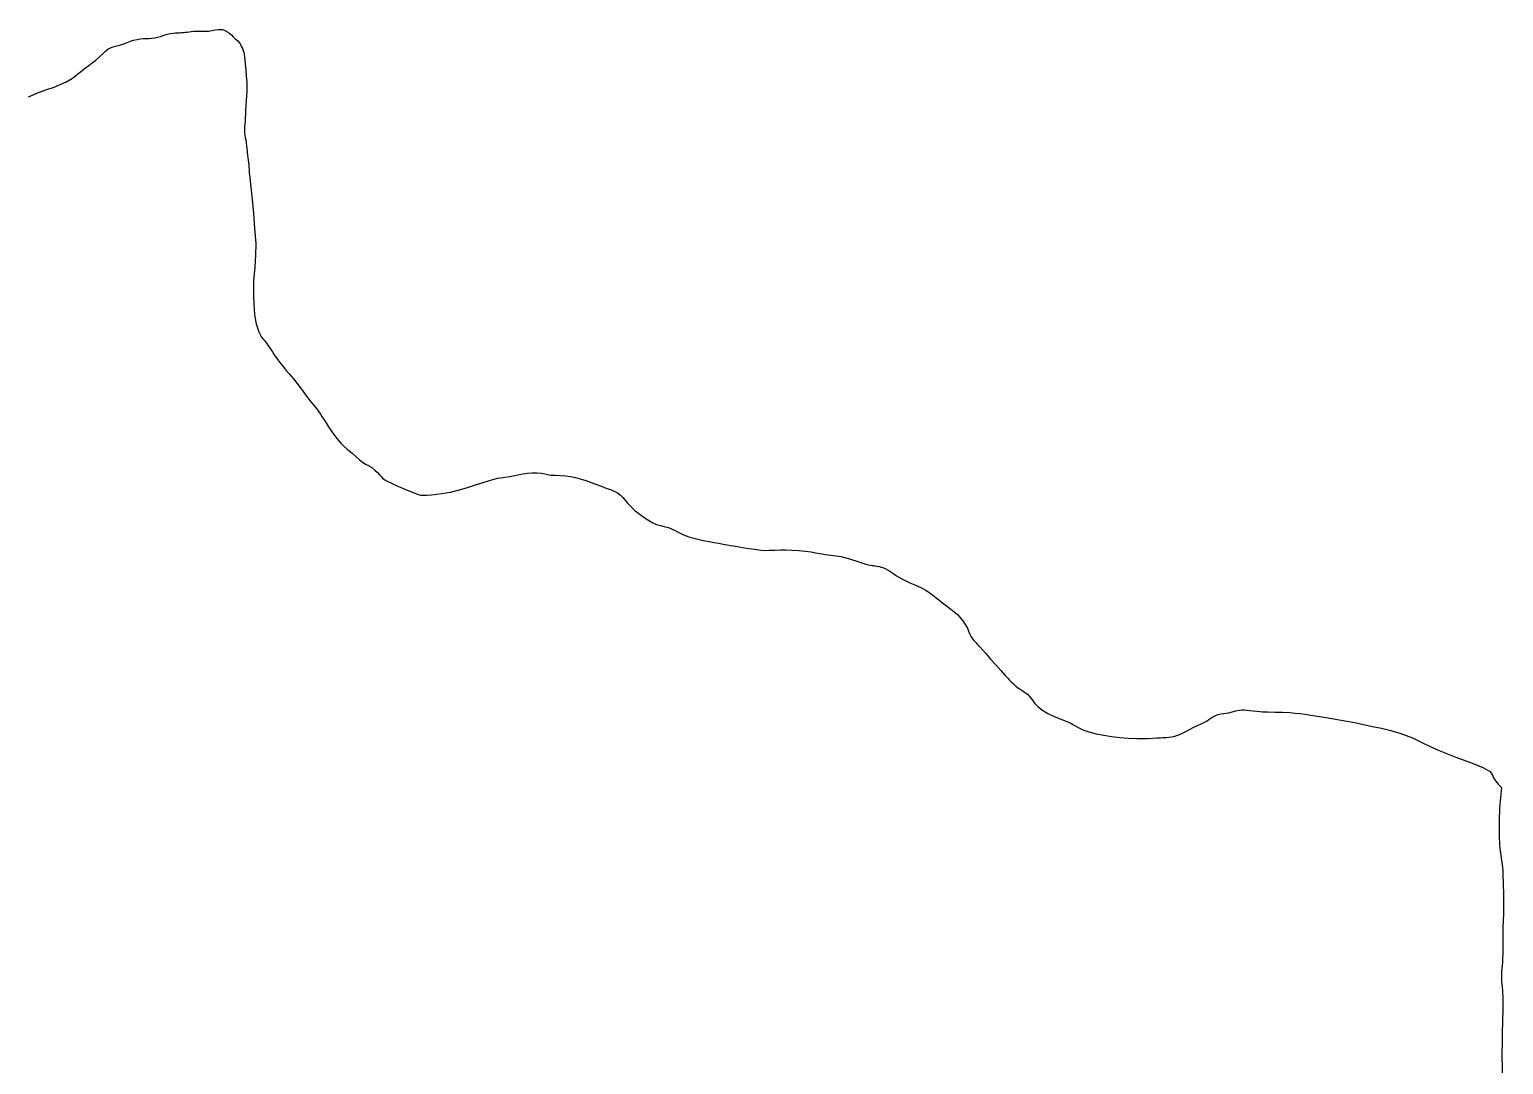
# Model space of a CAD drawing. Header units: inches. Extents: x 11258954 to 11313122, y 3645444 to 3695200.
# Drawn here: x 11281952 to 11283913, y 3693516 to 3694893 of the extents above; entities that cross this region are included whole.
import ezdxf

# ---------------------------------------------------------------- set-up
doc = ezdxf.new("R2010")
doc.units = ezdxf.units.IN
doc.header["$MEASUREMENT"] = 0
for name, color, linetype in [('CorporateLimit', 22, 'Continuous'), ('VotingPrecinct', 233, 'Continuous'), ('Ward', 133, 'Continuous')]:
    doc.layers.add(name, color=color, linetype=linetype)

msp = doc.modelspace()

# ---------------------------------------------------------------- linework, layer by layer
at = {"layer": 'CorporateLimit'}
msp.add_polyline3d([(11281950.7815, 3694803.25, 0), (11281963.9375, 3694808.9375, 0), (11281975.0625, 3694813.125, 0), (11281984.7815, 3694816.25, 0), (11281999.969, 3694822.625, 0), (11282000.3125, 3694822.75, 0), (11282005.0315, 3694825.4375, 0), (11282009.1565, 3694828.25, 0), (11282013.1875, 3694831.25, 0), (11282016.5625, 3694833.875, 0), (11282020.0315, 3694836.5625, 0), (11282023.5, 3694839.25, 0), (11282023.682, 3694839.391, 0), (11282026.8125, 3694841.8125, 0), (11282031.1565, 3694845.0625, 0), (11282035.4375, 3694848.375, 0), (11282040.1565, 3694852.125, 0), (11282045.8125, 3694857, 0), (11282049.9375, 3694860.8125, 0), (11282053.2815, 3694863.9375, 0), (11282056.469, 3694866.4375, 0), (11282060, 3694868.4375, 0), (11282063.25, 3694869.625, 0), (11282066.719, 3694870.5625, 0), (11282070.25, 3694871.375, 0), (11282073.625, 3694872.25, 0), (11282077.469, 3694873.5625, 0), (11282081.219, 3694875.125, 0), (11282085.344, 3694876.75, 0), (11282090.4065, 3694878.4375, 0), (11282095.2815, 3694879.625, 0), (11282099.4065, 3694880.3125, 0), (11282103.25, 3694880.625, 0), (11282107.219, 3694880.8125, 0), (11282111.0625, 3694881, 0), (11282115, 3694881.3125, 0), (11282118.8125, 3694881.75, 0), (11282122.4375, 3694882.4375, 0), (11282126.219, 3694883.5, 0), (11282129.969, 3694884.8125, 0), (11282134.125, 3694886.1875, 0), (11282139.219, 3694887.4375, 0), (11282143.0625, 3694888.0625, 0), (11282146.344, 3694888.3125, 0), (11282149.2815, 3694888.375, 0), (11282152.219, 3694888.4375, 0), (11282154.5, 3694888.625, 0), (11282156.875, 3694888.8125, 0), (11282159.2815, 3694889.125, 0), (11282161.625, 3694889.4375, 0), (11282164.344, 3694889.8125, 0), (11282167.0625, 3694890.125, 0), (11282170, 3694890.4375, 0), (11282173.4375, 3694890.625, 0), (11282178.5625, 3694890.6875, 0), (11282183, 3694890.5, 0), (11282187, 3694890.375, 0), (11282190.844, 3694890.625, 0), (11282194.719, 3694891.3125, 0), (11282198.875, 3694892.125, 0), (11282203.0625, 3694892.75, 0), (11282207.0315, 3694892.8125, 0), (11282208.625, 3694892.5625, 0), (11282210.25, 3694892.125, 0), (11282211.9375, 3694891.4375, 0), (11282213.844, 3694890.625, 0), (11282216.8125, 3694888.9375, 0), (11282219.1565, 3694887.0625, 0), (11282221.125, 3694885.0625, 0), (11282223.0315, 3694883.0625, 0), (11282224.969, 3694881.25, 0), (11282227.125, 3694879.4375, 0), (11282229.219, 3694877.5625, 0), (11282231.0625, 3694875.625, 0), (11282232.3125, 3694873.875, 0), (11282233.344, 3694871.9375, 0), (11282234.2815, 3694869.8125, 0), (11282235.25, 3694867.4375, 0), (11282237.094, 3694862, 0), (11282238.1565, 3694856.9375, 0), (11282238.719, 3694852.0625, 0), (11282239.0625, 3694847.25, 0), (11282239.6875, 3694839.25, 0), (11282240.4375, 3694830.875, 0), (11282241.0315, 3694822.5625, 0), (11282241.25, 3694814.8125, 0), (11282241.0625, 3694809.6875, 0), (11282240.719, 3694804.5625, 0), (11282240.25, 3694798.6875, 0), (11282239.844, 3694791.625, 0), (11282239.594, 3694785.25, 0), (11282239.4065, 3694780, 0), (11282239.1875, 3694775.375, 0), (11282238.844, 3694770.8125, 0), (11282238.469, 3694766.9375, 0), (11282238.125, 3694762.8125, 0), (11282237.9375, 3694758.6875, 0), (11282238.0625, 3694754.8125, 0), (11282238.469, 3694751.9375, 0), (11282239.0625, 3694749.0625, 0), (11282239.75, 3694745.8125, 0), (11282240.4375, 3694741.8125, 0), (11282240.969, 3694737.75, 0), (11282241.3125, 3694734.375, 0), (11282241.594, 3694731.4375, 0), (11282241.844, 3694728.625, 0), (11282242.1875, 3694725.5625, 0), (11282242.625, 3694722.25, 0), (11282243.0625, 3694718.875, 0), (11282243.4375, 3694715.625, 0), (11282243.719, 3694712.5625, 0), (11282243.9065, 3694709.5625, 0), (11282244.125, 3694706.25, 0), (11282244.4375, 3694702.1875, 0), (11282244.969, 3694696.375, 0), (11282245.469, 3694691.5, 0), (11282245.969, 3694687.1875, 0), (11282246.4375, 3694683.1875, 0), (11282248.219, 3694666.4375, 0), (11282249.875, 3694647.9375, 0), (11282251.5, 3694628.25, 0), (11282253.0625, 3694608, 0), (11282253.0315, 3694602.8125, 0), (11282252.9375, 3694597.4375, 0), (11282252.75, 3694591.8125, 0), (11282252.4375, 3694585.75, 0), (11282251.6875, 3694576.375, 0), (11282250.844, 3694567.25, 0), (11282250.125, 3694559.375, 0), (11282249.9375, 3694555.75, 0), (11282249.844, 3694553.5625, 0), (11282249.9065, 3694549.125, 0), (11282250.0625, 3694543.0625, 0), (11282250.25, 3694536.125, 0), (11282250.4375, 3694529.1875, 0), (11282250.7815, 3694519.375, 0), (11282251.625, 3694510.5625, 0), (11282253.5625, 3694501.375, 0), (11282257.25, 3694490.75, 0), (11282258.969, 3694486.9375, 0), (11282260.7815, 3694483.6875, 0), (11282262.5315, 3694481.125, 0), (11282264.0625, 3694479.375, 0), (11282266.4065, 3694476.6875, 0), (11282269.25, 3694472.75, 0), (11282272.3125, 3694468.25, 0), (11282275.25, 3694463.75, 0), (11282277.625, 3694460.1875, 0), (11282279.9065, 3694456.8125, 0), (11282282.3125, 3694453.4375, 0), (11282285.0625, 3694449.75, 0), (11282289.375, 3694444.25, 0), (11282293.6565, 3694439.125, 0), (11282297.469, 3694434.6875, 0), (11282300.469, 3694431.3125, 0), (11282303.1875, 3694428.0625, 0), (11282306.6565, 3694423.75, 0), (11282310.375, 3694418.875, 0), (11282313.875, 3694414.125, 0), (11282316.094, 3694411, 0), (11282318.1875, 3694408.0625, 0), (11282320.5, 3694404.9375, 0), (11282323.2815, 3694401.3125, 0), (11282326.5, 3694397.4375, 0), (11282329.5, 3694393.875, 0), (11282332.0625, 3694390.9375, 0), (11282333.875, 3694388.75, 0), (11282335.219, 3694386.875, 0), (11282337.0315, 3694384.25, 0), (11282339.0625, 3694381.1875, 0), (11282341.0625, 3694378.125, 0), (11282345.6565, 3694370.8125, 0), (11282349.625, 3694364.3125, 0), (11282354.2815, 3694357.4375, 0), (11282360.875, 3694348.75, 0), (11282366.0625, 3694342.625, 0), (11282370.719, 3694337.8125, 0), (11282374.719, 3694334.3125, 0), (11282377.875, 3694331.9375, 0), (11282381.3125, 3694329.1875, 0), (11282385.9375, 3694325.0625, 0), (11282391.094, 3694320.5, 0), (11282396.2815, 3694316.5, 0), (11282399.9375, 3694314.25, 0), (11282402.9375, 3694312.5625, 0), (11282403.5, 3694312.25, 0), (11282407.2815, 3694309.875, 0), (11282411.5, 3694306.6875, 0), (11282415, 3694303.375, 0), (11282417.844, 3694300.1875, 0), (11282420.1875, 3694297.5, 0), (11282422.094, 3694295.5, 0), (11282424.9065, 3694293.5625, 0), (11282428.875, 3694291.4375, 0), (11282433.4065, 3694289.1875, 0), (11282437.9065, 3694287.125, 0), (11282442.7815, 3694284.9375, 0), (11282447.344, 3694282.9375, 0), (11282452.1875, 3694280.875, 0), (11282457.9065, 3694278.5, 0), (11282463.1875, 3694276.375, 0), (11282468.0315, 3694274.625, 0), (11282472.2815, 3694273.5, 0), (11282475.6875, 3694273.125, 0), (11282480.594, 3694273.375, 0), (11282486.875, 3694273.875, 0), (11282493.8125, 3694274.5, 0), (11282500.719, 3694275.3125, 0), (11282512.1565, 3694277.25, 0), (11282522.469, 3694279.8125, 0), (11282533.4375, 3694283.125, 0), (11282546.719, 3694287.3125, 0), (11282555.6875, 3694290.1875, 0), (11282563.75, 3694292.8125, 0), (11282570.2815, 3694294.75, 0), (11282574.719, 3694295.6875, 0), (11282578.594, 3694296.1875, 0), (11282584.4065, 3694297.0625, 0), (11282591.125, 3694298.25, 0), (11282597.719, 3694299.5, 0), (11282603.4375, 3694300.75, 0), (11282608.719, 3694301.875, 0), (11282614.25, 3694302.6875, 0), (11282620.719, 3694303.125, 0), (11282626.9375, 3694303, 0), (11282632.625, 3694302.375, 0), (11282637.469, 3694301.5, 0), (11282641.125, 3694300.6875, 0), (11282645.5625, 3694300.0625, 0), (11282651.5315, 3694299.6875, 0), (11282658.2815, 3694299.375, 0), (11282664.9375, 3694298.9375, 0), (11282671.844, 3694298.0625, 0), (11282678.25, 3694296.75, 0), (11282684.719, 3694295, 0), (11282691.9375, 3694292.6875, 0), (11282699.344, 3694290.125, 0), (11282706.344, 3694287.5, 0), (11282712.3125, 3694285.125, 0), (11282716.75, 3694283.5, 0), (11282720.094, 3694282.375, 0), (11282724.6565, 3694280.8125, 0), (11282729.6875, 3694278.75, 0), (11282734.344, 3694276.3125, 0), (11282738.094, 3694273.4375, 0), (11282741.219, 3694270.1875, 0), (11282744.219, 3694266.625, 0), (11282747.5625, 3694262.6875, 0), (11282752.6565, 3694257.4375, 0), (11282757.875, 3694252.625, 0), (11282762.594, 3694248.75, 0), (11282766.1565, 3694246.3125, 0), (11282768.7815, 3694244.5625, 0), (11282772.375, 3694241.875, 0), (11282776.594, 3694238.9375, 0), (11282780.969, 3694236.3125, 0), (11282786.125, 3694234.1875, 0), (11282791.1565, 3694232.875, 0), (11282796.344, 3694231.75, 0), (11282801.969, 3694230.125, 0), (11282807.0625, 3694228.0625, 0), (11282811.844, 3694225.8125, 0), (11282815.969, 3694223.625, 0), (11282819.1875, 3694221.875, 0), (11282824, 3694219.8125, 0), (11282830.4065, 3694217.625, 0), (11282837.625, 3694215.625, 0), (11282844.7815, 3694213.875, 0), (11282850.7815, 3694212.5625, 0), (11282856.5315, 3694211.5, 0), (11282862.4375, 3694210.5, 0), (11282868.969, 3694209.3125, 0), (11282874.6565, 3694208.25, 0), (11282880.0625, 3694207.25, 0), (11282884.844, 3694206.375, 0), (11282888.594, 3694205.6875, 0), (11282896.094, 3694204.4375, 0), (11282905.625, 3694202.9375, 0), (11282916.5625, 3694201.25, 0), (11282928.1875, 3694199.5, 0), (11282935.969, 3694199.9375, 0), (11282943.594, 3694200.25, 0), (11282950.9065, 3694200.5, 0), (11282957.8125, 3694200.5, 0), (11282966.219, 3694200.25, 0), (11282975.469, 3694199.75, 0), (11282984.375, 3694199, 0), (11282991.8125, 3694197.875, 0), (11282997.344, 3694196.75, 0), (11283003.8125, 3694195.5, 0), (11283010.8125, 3694194.3125, 0), (11283017.8125, 3694193.3125, 0), (11283021.344, 3694192.875, 0), (11283024.75, 3694192.5, 0), (11283028.125, 3694192.0625, 0), (11283031.4065, 3694191.5, 0), (11283042.875, 3694188.5625, 0), (11283055.094, 3694184.6875, 0), (11283065.9065, 3694181.25, 0), (11283073.0315, 3694179.6875, 0), (11283074.469, 3694179.5625, 0), (11283076.6565, 3694179.375, 0), (11283077.1565, 3694179.3125, 0), (11283079.2815, 3694179, 0), (11283082.0315, 3694178.5, 0), (11283089.1565, 3694176.25, 0), (11283095.125, 3694173.1875, 0), (11283100.375, 3694169.6875, 0), (11283105.4375, 3694166.0625, 0), (11283113.25, 3694161.5, 0), (11283122.0315, 3694157.25, 0), (11283130.5, 3694153.5, 0), (11283137.4375, 3694150.5, 0), (11283144.125, 3694146.6875, 0), (11283151.8125, 3694141.375, 0), (11283160, 3694135.25, 0), (11283168.25, 3694128.875, 0), (11283177.6565, 3694121.625, 0), (11283186.1875, 3694114.375, 0), (11283193.5625, 3694106.125, 0), (11283199.469, 3694096.25, 0), (11283201.219, 3694092.3125, 0), (11283202.9375, 3694088.3125, 0), (11283204.625, 3694084.8125, 0), (11283206.25, 3694082.25, 0), (11283208.1875, 3694079.9375, 0), (11283210.75, 3694077.125, 0), (11283213.594, 3694074, 0), (11283216.469, 3694070.875, 0), (11283220.094, 3694066.875, 0), (11283223.4375, 3694063.125, 0), (11283226.8125, 3694059.375, 0), (11283230.469, 3694055.25, 0), (11283237.25, 3694047.6875, 0), (11283244.125, 3694040.0625, 0), (11283249.9375, 3694033.5625, 0), (11283253.6565, 3694029.4375, 0), (11283255.1875, 3694027.75, 0), (11283257.625, 3694025.125, 0), (11283260.6565, 3694022.125, 0), (11283263.875, 3694019.25, 0), (11283267.969, 3694016.25, 0), (11283271.875, 3694013.8125, 0), (11283275.625, 3694011.375, 0), (11283279.2815, 3694008.4375, 0), (11283282.0625, 3694005.4375, 0), (11283284.594, 3694002.25, 0), (11283286.8125, 3693999.1875, 0), (11283288.6875, 3693996.625, 0), (11283293.1875, 3693992, 0), (11283299.375, 3693987.3125, 0), (11283306.5, 3693982.9375, 0), (11283313.875, 3693979.25, 0), (11283319.469, 3693976.9375, 0), (11283324.9375, 3693974.875, 0), (11283330.4065, 3693972.75, 0), (11283336.094, 3693970.25, 0), (11283340.8125, 3693967.8125, 0), (11283345.375, 3693965.25, 0), (11283349.594, 3693962.9375, 0), (11283353.2815, 3693961.0625, 0), (11283361.1875, 3693958.25, 0), (11283370.7815, 3693955.875, 0), (11283381.1565, 3693953.875, 0), (11283391.2815, 3693952.25, 0), (11283402.469, 3693950.75, 0), (11283413.219, 3693949.8125, 0), (11283424.9065, 3693949.4375, 0), (11283438.9065, 3693949.625, 0), (11283445.5625, 3693949.9375, 0), (11283451.6875, 3693950.25, 0), (11283456.5315, 3693950.625, 0), (11283459.3125, 3693950.8125, 0), (11283460.969, 3693950.875, 0), (11283463.844, 3693951, 0), (11283467.344, 3693951.25, 0), (11283470.9065, 3693951.625, 0), (11283475.5625, 3693952.5625, 0), (11283479.5625, 3693953.875, 0), (11283483.094, 3693955.4375, 0), (11283483.375, 3693955.5625, 0), (11283487.5, 3693957.625, 0), (11283491.8125, 3693959.875, 0), (11283495.969, 3693962.0625, 0), (11283499.6565, 3693964, 0), (11283502.5315, 3693965.4375, 0), (11283505.6565, 3693966.875, 0), (11283509.719, 3693968.6875, 0), (11283514.125, 3693970.875, 0), (11283518.3125, 3693973.25, 0), (11283520.875, 3693974.9375, 0), (11283523.239, 3693976.6345, 0), (11283523.3125, 3693976.6875, 0), (11283525.844, 3693978.3125, 0), (11283528.719, 3693979.8125, 0), (11283532.719, 3693981.3125, 0), (11283536.75, 3693982.3125, 0), (11283540.469, 3693982.9375, 0), (11283543.5315, 3693983.25, 0), (11283547.2815, 3693983.9375, 0), (11283551.8125, 3693985.1875, 0), (11283556.719, 3693986.5, 0), (11283561.5315, 3693987.4375, 0), (11283564.6875, 3693987.625, 0), (11283567.75, 3693987.5, 0), (11283570.969, 3693987.1875, 0), (11283574.5315, 3693986.8125, 0), (11283579.625, 3693986.3125, 0), (11283584.4065, 3693985.875, 0), (11283588.6565, 3693985.5, 0), (11283592.125, 3693985.25, 0), (11283599.5625, 3693985, 0), (11283608.75, 3693984.8125, 0), (11283618.75, 3693984.5625, 0), (11283628.5315, 3693984.0625, 0), (11283635.4065, 3693983.4375, 0), (11283642, 3693982.6875, 0), (11283648.75, 3693981.75, 0), (11283656.1565, 3693980.625, 0), (11283676.875, 3693977.4375, 0), (11283696.6875, 3693974.0625, 0), (11283714.375, 3693970.8125, 0), (11283728.7815, 3693967.8125, 0), (11283738.3125, 3693965.75, 0), (11283750.094, 3693963.125, 0), (11283762.6565, 3693960.125, 0), (11283774.5625, 3693956.8125, 0), (11283791.594, 3693950.4375, 0), (11283806.7815, 3693943.125, 0), (11283825, 3693934.375, 0), (11283851.1875, 3693923.8125, 0), (11283869.969, 3693917, 0), (11283885.0315, 3693911.125, 0), (11283894.969, 3693905.5625, 0), (11283898.4065, 3693899.8125, 0), (11283899.3125, 3693897.0625, 0), (11283901.9065, 3693893.3125, 0), (11283905.5625, 3693888.9375, 0), (11283909.8125, 3693884.25, 0), (11283908.469, 3693871.25, 0), (11283907.3125, 3693857.0625, 0), (11283906.625, 3693840.5, 0), (11283906.594, 3693820.4375, 0), (11283907.2815, 3693807.4375, 0), (11283908.594, 3693797.0625, 0), (11283910.0625, 3693787.8125, 0), (11283911.219, 3693778.375, 0), (11283911.5315, 3693774.125, 0), (11283911.719, 3693769.75, 0), (11283911.875, 3693765.3125, 0), (11283911.902, 3693764.373, 0), (11283912, 3693761, 0), (11283912.219, 3693752.9375, 0), (11283912.4375, 3693745, 0), (11283912.5625, 3693736.4375, 0), (11283912.594, 3693726.5625, 0), (11283912.4065, 3693716, 0), (11283912.0625, 3693706.8125, 0), (11283911.75, 3693698.375, 0), (11283911.594, 3693689.75, 0), (11283911.6875, 3693681.1875, 0), (11283911.844, 3693672.375, 0), (11283911.8125, 3693663.625, 0), (11283911.4065, 3693655.375, 0), (11283911.0315, 3693651.6875, 0), (11283910.594, 3693647.9375, 0), (11283910.1565, 3693643.875, 0), (11283909.8125, 3693639.1875, 0), (11283909.719, 3693631.8125, 0), (11283910.0625, 3693625.375, 0), (11283910.6565, 3693619.375, 0), (11283911.219, 3693613.375, 0), (11283911.625, 3693604.3125, 0), (11283911.6565, 3693594.9375, 0), (11283911.469, 3693585.625, 0), (11283911.219, 3693576.9375, 0), (11283911.0315, 3693569.375, 0), (11283910.875, 3693561.75, 0), (11283910.75, 3693553, 0), (11283910.594, 3693541.9375, 0), (11283910.5, 3693533.75, 0), (11283910.5, 3693527.1875, 0), (11283910.5315, 3693521.625, 0), (11283910.594, 3693516.3125, 0), (11283910.9065, 3693490.3125, 0)], dxfattribs=at)
at = {"layer": 'VotingPrecinct'}
msp.add_polyline3d([(11281950.7815, 3694803.25, 0), (11281963.9375, 3694808.9375, 0), (11281975.0625, 3694813.125, 0), (11281984.7815, 3694816.25, 0), (11281999.969, 3694822.625, 0), (11282000.3125, 3694822.75, 0), (11282005.0315, 3694825.4375, 0), (11282009.1565, 3694828.25, 0), (11282013.1875, 3694831.25, 0), (11282016.5625, 3694833.875, 0), (11282020.0315, 3694836.5625, 0), (11282023.5, 3694839.25, 0), (11282023.682, 3694839.391, 0), (11282026.8125, 3694841.8125, 0), (11282031.1565, 3694845.0625, 0), (11282035.4375, 3694848.375, 0), (11282040.1565, 3694852.125, 0), (11282045.8125, 3694857, 0), (11282049.9375, 3694860.8125, 0), (11282053.2815, 3694863.9375, 0), (11282056.469, 3694866.4375, 0), (11282060, 3694868.4375, 0), (11282063.25, 3694869.625, 0), (11282066.719, 3694870.5625, 0), (11282070.25, 3694871.375, 0), (11282073.625, 3694872.25, 0), (11282077.469, 3694873.5625, 0), (11282081.219, 3694875.125, 0), (11282085.344, 3694876.75, 0), (11282090.4065, 3694878.4375, 0), (11282095.2815, 3694879.625, 0), (11282099.4065, 3694880.3125, 0), (11282103.25, 3694880.625, 0), (11282107.219, 3694880.8125, 0), (11282111.0625, 3694881, 0), (11282115, 3694881.3125, 0), (11282118.8125, 3694881.75, 0), (11282122.4375, 3694882.4375, 0), (11282126.219, 3694883.5, 0), (11282129.969, 3694884.8125, 0), (11282134.125, 3694886.1875, 0), (11282139.219, 3694887.4375, 0), (11282143.0625, 3694888.0625, 0), (11282146.344, 3694888.3125, 0), (11282149.2815, 3694888.375, 0), (11282152.219, 3694888.4375, 0), (11282154.5, 3694888.625, 0), (11282156.875, 3694888.8125, 0), (11282159.2815, 3694889.125, 0), (11282161.625, 3694889.4375, 0), (11282164.344, 3694889.8125, 0), (11282167.0625, 3694890.125, 0), (11282170, 3694890.4375, 0), (11282173.4375, 3694890.625, 0), (11282178.5625, 3694890.6875, 0), (11282183, 3694890.5, 0), (11282187, 3694890.375, 0), (11282190.844, 3694890.625, 0), (11282194.719, 3694891.3125, 0), (11282198.875, 3694892.125, 0), (11282203.0625, 3694892.75, 0), (11282207.0315, 3694892.8125, 0), (11282208.625, 3694892.5625, 0), (11282210.25, 3694892.125, 0), (11282211.9375, 3694891.4375, 0), (11282213.844, 3694890.625, 0), (11282216.8125, 3694888.9375, 0), (11282219.1565, 3694887.0625, 0), (11282221.125, 3694885.0625, 0), (11282223.0315, 3694883.0625, 0), (11282224.969, 3694881.25, 0), (11282227.125, 3694879.4375, 0), (11282229.219, 3694877.5625, 0), (11282231.0625, 3694875.625, 0), (11282232.3125, 3694873.875, 0), (11282233.344, 3694871.9375, 0), (11282234.2815, 3694869.8125, 0), (11282235.25, 3694867.4375, 0), (11282237.094, 3694862, 0), (11282238.1565, 3694856.9375, 0), (11282238.719, 3694852.0625, 0), (11282239.0625, 3694847.25, 0), (11282239.6875, 3694839.25, 0), (11282240.4375, 3694830.875, 0), (11282241.0315, 3694822.5625, 0), (11282241.25, 3694814.8125, 0), (11282241.0625, 3694809.6875, 0), (11282240.719, 3694804.5625, 0), (11282240.25, 3694798.6875, 0), (11282239.844, 3694791.625, 0), (11282239.594, 3694785.25, 0), (11282239.4065, 3694780, 0), (11282239.1875, 3694775.375, 0), (11282238.844, 3694770.8125, 0), (11282238.469, 3694766.9375, 0), (11282238.125, 3694762.8125, 0), (11282237.9375, 3694758.6875, 0), (11282238.0625, 3694754.8125, 0), (11282238.469, 3694751.9375, 0), (11282239.0625, 3694749.0625, 0), (11282239.75, 3694745.8125, 0), (11282240.4375, 3694741.8125, 0), (11282240.969, 3694737.75, 0), (11282241.3125, 3694734.375, 0), (11282241.594, 3694731.4375, 0), (11282241.844, 3694728.625, 0), (11282242.1875, 3694725.5625, 0), (11282242.625, 3694722.25, 0), (11282243.0625, 3694718.875, 0), (11282243.4375, 3694715.625, 0), (11282243.719, 3694712.5625, 0), (11282243.9065, 3694709.5625, 0), (11282244.125, 3694706.25, 0), (11282244.4375, 3694702.1875, 0), (11282244.969, 3694696.375, 0), (11282245.469, 3694691.5, 0), (11282245.969, 3694687.1875, 0), (11282246.4375, 3694683.1875, 0), (11282248.219, 3694666.4375, 0), (11282249.875, 3694647.9375, 0), (11282251.5, 3694628.25, 0), (11282253.0625, 3694608, 0), (11282253.0315, 3694602.8125, 0), (11282252.9375, 3694597.4375, 0), (11282252.75, 3694591.8125, 0), (11282252.4375, 3694585.75, 0), (11282251.6875, 3694576.375, 0), (11282250.844, 3694567.25, 0), (11282250.125, 3694559.375, 0), (11282249.9375, 3694555.75, 0), (11282249.844, 3694553.5625, 0), (11282249.9065, 3694549.125, 0), (11282250.0625, 3694543.0625, 0), (11282250.25, 3694536.125, 0), (11282250.4375, 3694529.1875, 0), (11282250.7815, 3694519.375, 0), (11282251.625, 3694510.5625, 0), (11282253.5625, 3694501.375, 0), (11282257.25, 3694490.75, 0), (11282258.969, 3694486.9375, 0), (11282260.7815, 3694483.6875, 0), (11282262.5315, 3694481.125, 0), (11282264.0625, 3694479.375, 0), (11282266.4065, 3694476.6875, 0), (11282269.25, 3694472.75, 0), (11282272.3125, 3694468.25, 0), (11282275.25, 3694463.75, 0), (11282277.625, 3694460.1875, 0), (11282279.9065, 3694456.8125, 0), (11282282.3125, 3694453.4375, 0), (11282285.0625, 3694449.75, 0), (11282289.375, 3694444.25, 0), (11282293.6565, 3694439.125, 0), (11282297.469, 3694434.6875, 0), (11282300.469, 3694431.3125, 0), (11282303.1875, 3694428.0625, 0), (11282306.6565, 3694423.75, 0), (11282310.375, 3694418.875, 0), (11282313.875, 3694414.125, 0), (11282316.094, 3694411, 0), (11282318.1875, 3694408.0625, 0), (11282320.5, 3694404.9375, 0), (11282323.2815, 3694401.3125, 0), (11282326.5, 3694397.4375, 0), (11282329.5, 3694393.875, 0), (11282332.0625, 3694390.9375, 0), (11282333.875, 3694388.75, 0), (11282335.219, 3694386.875, 0), (11282337.0315, 3694384.25, 0), (11282339.0625, 3694381.1875, 0), (11282341.0625, 3694378.125, 0), (11282345.6565, 3694370.8125, 0), (11282349.625, 3694364.3125, 0), (11282354.2815, 3694357.4375, 0), (11282360.875, 3694348.75, 0), (11282366.0625, 3694342.625, 0), (11282370.719, 3694337.8125, 0), (11282374.719, 3694334.3125, 0), (11282377.875, 3694331.9375, 0), (11282381.3125, 3694329.1875, 0), (11282385.9375, 3694325.0625, 0), (11282391.094, 3694320.5, 0), (11282396.2815, 3694316.5, 0), (11282399.9375, 3694314.25, 0), (11282402.9375, 3694312.5625, 0), (11282403.5, 3694312.25, 0), (11282407.2815, 3694309.875, 0), (11282411.5, 3694306.6875, 0), (11282415, 3694303.375, 0), (11282417.844, 3694300.1875, 0), (11282420.1875, 3694297.5, 0), (11282422.094, 3694295.5, 0), (11282424.9065, 3694293.5625, 0), (11282428.875, 3694291.4375, 0), (11282433.4065, 3694289.1875, 0), (11282437.9065, 3694287.125, 0), (11282442.7815, 3694284.9375, 0), (11282447.344, 3694282.9375, 0), (11282452.1875, 3694280.875, 0), (11282457.9065, 3694278.5, 0), (11282463.1875, 3694276.375, 0), (11282468.0315, 3694274.625, 0), (11282472.2815, 3694273.5, 0), (11282475.6875, 3694273.125, 0), (11282480.594, 3694273.375, 0), (11282486.875, 3694273.875, 0), (11282493.8125, 3694274.5, 0), (11282500.719, 3694275.3125, 0), (11282512.1565, 3694277.25, 0), (11282522.469, 3694279.8125, 0), (11282533.4375, 3694283.125, 0), (11282546.719, 3694287.3125, 0), (11282555.6875, 3694290.1875, 0), (11282563.75, 3694292.8125, 0), (11282570.2815, 3694294.75, 0), (11282574.719, 3694295.6875, 0), (11282578.594, 3694296.1875, 0), (11282584.4065, 3694297.0625, 0), (11282591.125, 3694298.25, 0), (11282597.719, 3694299.5, 0), (11282603.4375, 3694300.75, 0), (11282608.719, 3694301.875, 0), (11282614.25, 3694302.6875, 0), (11282620.719, 3694303.125, 0), (11282626.9375, 3694303, 0), (11282632.625, 3694302.375, 0), (11282637.469, 3694301.5, 0), (11282641.125, 3694300.6875, 0), (11282645.5625, 3694300.0625, 0), (11282651.5315, 3694299.6875, 0), (11282658.2815, 3694299.375, 0), (11282664.9375, 3694298.9375, 0), (11282671.844, 3694298.0625, 0), (11282678.25, 3694296.75, 0), (11282684.719, 3694295, 0), (11282691.9375, 3694292.6875, 0), (11282699.344, 3694290.125, 0), (11282706.344, 3694287.5, 0), (11282712.3125, 3694285.125, 0), (11282716.75, 3694283.5, 0), (11282720.094, 3694282.375, 0), (11282724.6565, 3694280.8125, 0), (11282729.6875, 3694278.75, 0), (11282734.344, 3694276.3125, 0), (11282738.094, 3694273.4375, 0), (11282741.219, 3694270.1875, 0), (11282744.219, 3694266.625, 0), (11282747.5625, 3694262.6875, 0), (11282752.6565, 3694257.4375, 0), (11282757.875, 3694252.625, 0), (11282762.594, 3694248.75, 0), (11282766.1565, 3694246.3125, 0), (11282768.7815, 3694244.5625, 0), (11282772.375, 3694241.875, 0), (11282776.594, 3694238.9375, 0), (11282780.969, 3694236.3125, 0), (11282786.125, 3694234.1875, 0), (11282791.1565, 3694232.875, 0), (11282796.344, 3694231.75, 0), (11282801.969, 3694230.125, 0), (11282807.0625, 3694228.0625, 0), (11282811.844, 3694225.8125, 0), (11282815.969, 3694223.625, 0), (11282819.1875, 3694221.875, 0), (11282824, 3694219.8125, 0), (11282830.4065, 3694217.625, 0), (11282837.625, 3694215.625, 0), (11282844.7815, 3694213.875, 0), (11282850.7815, 3694212.5625, 0), (11282856.5315, 3694211.5, 0), (11282862.4375, 3694210.5, 0), (11282868.969, 3694209.3125, 0), (11282874.6565, 3694208.25, 0), (11282880.0625, 3694207.25, 0), (11282884.844, 3694206.375, 0), (11282888.594, 3694205.6875, 0), (11282896.094, 3694204.4375, 0), (11282905.625, 3694202.9375, 0), (11282916.5625, 3694201.25, 0), (11282928.1875, 3694199.5, 0), (11282935.969, 3694199.9375, 0), (11282943.594, 3694200.25, 0), (11282950.9065, 3694200.5, 0), (11282957.8125, 3694200.5, 0), (11282966.219, 3694200.25, 0), (11282975.469, 3694199.75, 0), (11282984.375, 3694199, 0), (11282991.8125, 3694197.875, 0), (11282997.344, 3694196.75, 0), (11283003.8125, 3694195.5, 0), (11283010.8125, 3694194.3125, 0), (11283017.8125, 3694193.3125, 0), (11283021.344, 3694192.875, 0), (11283024.75, 3694192.5, 0), (11283028.125, 3694192.0625, 0), (11283031.4065, 3694191.5, 0), (11283042.875, 3694188.5625, 0), (11283055.094, 3694184.6875, 0), (11283065.9065, 3694181.25, 0), (11283073.0315, 3694179.6875, 0), (11283074.469, 3694179.5625, 0), (11283076.6565, 3694179.375, 0), (11283077.1565, 3694179.3125, 0), (11283079.2815, 3694179, 0), (11283082.0315, 3694178.5, 0), (11283089.1565, 3694176.25, 0), (11283095.125, 3694173.1875, 0), (11283100.375, 3694169.6875, 0), (11283105.4375, 3694166.0625, 0), (11283113.25, 3694161.5, 0), (11283122.0315, 3694157.25, 0), (11283130.5, 3694153.5, 0), (11283137.4375, 3694150.5, 0), (11283144.125, 3694146.6875, 0), (11283151.8125, 3694141.375, 0), (11283160, 3694135.25, 0), (11283168.25, 3694128.875, 0), (11283177.6565, 3694121.625, 0), (11283186.1875, 3694114.375, 0), (11283193.5625, 3694106.125, 0), (11283199.469, 3694096.25, 0), (11283201.219, 3694092.3125, 0), (11283202.9375, 3694088.3125, 0), (11283204.625, 3694084.8125, 0), (11283206.25, 3694082.25, 0), (11283208.1875, 3694079.9375, 0), (11283210.75, 3694077.125, 0), (11283213.594, 3694074, 0), (11283216.469, 3694070.875, 0), (11283220.094, 3694066.875, 0), (11283223.4375, 3694063.125, 0), (11283226.8125, 3694059.375, 0), (11283230.469, 3694055.25, 0), (11283237.25, 3694047.6875, 0), (11283244.125, 3694040.0625, 0), (11283249.9375, 3694033.5625, 0), (11283253.6565, 3694029.4375, 0), (11283255.1875, 3694027.75, 0), (11283257.625, 3694025.125, 0), (11283260.6565, 3694022.125, 0), (11283263.875, 3694019.25, 0), (11283267.969, 3694016.25, 0), (11283271.875, 3694013.8125, 0), (11283275.625, 3694011.375, 0), (11283279.2815, 3694008.4375, 0), (11283282.0625, 3694005.4375, 0), (11283284.594, 3694002.25, 0), (11283286.8125, 3693999.1875, 0), (11283288.6875, 3693996.625, 0), (11283293.1875, 3693992, 0), (11283299.375, 3693987.3125, 0), (11283306.5, 3693982.9375, 0), (11283313.875, 3693979.25, 0), (11283319.469, 3693976.9375, 0), (11283324.9375, 3693974.875, 0), (11283330.4065, 3693972.75, 0), (11283336.094, 3693970.25, 0), (11283340.8125, 3693967.8125, 0), (11283345.375, 3693965.25, 0), (11283349.594, 3693962.9375, 0), (11283353.2815, 3693961.0625, 0), (11283361.1875, 3693958.25, 0), (11283370.7815, 3693955.875, 0), (11283381.1565, 3693953.875, 0), (11283391.2815, 3693952.25, 0), (11283402.469, 3693950.75, 0), (11283413.219, 3693949.8125, 0), (11283424.9065, 3693949.4375, 0), (11283438.9065, 3693949.625, 0), (11283445.5625, 3693949.9375, 0), (11283451.6875, 3693950.25, 0), (11283456.5315, 3693950.625, 0), (11283459.3125, 3693950.8125, 0), (11283460.969, 3693950.875, 0), (11283463.844, 3693951, 0), (11283467.344, 3693951.25, 0), (11283470.9065, 3693951.625, 0), (11283475.5625, 3693952.5625, 0), (11283479.5625, 3693953.875, 0), (11283483.094, 3693955.4375, 0), (11283483.375, 3693955.5625, 0), (11283487.5, 3693957.625, 0), (11283491.8125, 3693959.875, 0), (11283495.969, 3693962.0625, 0), (11283499.6565, 3693964, 0), (11283502.5315, 3693965.4375, 0), (11283505.6565, 3693966.875, 0), (11283509.719, 3693968.6875, 0), (11283514.125, 3693970.875, 0), (11283518.3125, 3693973.25, 0), (11283520.875, 3693974.9375, 0), (11283523.239, 3693976.6345, 0), (11283523.3125, 3693976.6875, 0), (11283525.844, 3693978.3125, 0), (11283528.719, 3693979.8125, 0), (11283532.719, 3693981.3125, 0), (11283536.75, 3693982.3125, 0), (11283540.469, 3693982.9375, 0), (11283543.5315, 3693983.25, 0), (11283547.2815, 3693983.9375, 0), (11283551.8125, 3693985.1875, 0), (11283556.719, 3693986.5, 0), (11283561.5315, 3693987.4375, 0), (11283564.6875, 3693987.625, 0), (11283567.75, 3693987.5, 0), (11283570.969, 3693987.1875, 0), (11283574.5315, 3693986.8125, 0), (11283579.625, 3693986.3125, 0), (11283584.4065, 3693985.875, 0), (11283588.6565, 3693985.5, 0), (11283592.125, 3693985.25, 0), (11283599.5625, 3693985, 0), (11283608.75, 3693984.8125, 0), (11283618.75, 3693984.5625, 0), (11283628.5315, 3693984.0625, 0), (11283635.4065, 3693983.4375, 0), (11283642, 3693982.6875, 0), (11283648.75, 3693981.75, 0), (11283656.1565, 3693980.625, 0), (11283676.875, 3693977.4375, 0), (11283696.6875, 3693974.0625, 0), (11283714.375, 3693970.8125, 0), (11283728.7815, 3693967.8125, 0), (11283738.3125, 3693965.75, 0), (11283750.094, 3693963.125, 0), (11283762.6565, 3693960.125, 0), (11283774.5625, 3693956.8125, 0), (11283791.594, 3693950.4375, 0), (11283806.7815, 3693943.125, 0), (11283825, 3693934.375, 0), (11283851.1875, 3693923.8125, 0), (11283869.969, 3693917, 0), (11283885.0315, 3693911.125, 0), (11283894.969, 3693905.5625, 0), (11283898.4065, 3693899.8125, 0), (11283899.3125, 3693897.0625, 0), (11283901.9065, 3693893.3125, 0), (11283905.5625, 3693888.9375, 0), (11283909.8125, 3693884.25, 0), (11283908.469, 3693871.25, 0), (11283907.3125, 3693857.0625, 0), (11283906.625, 3693840.5, 0), (11283906.594, 3693820.4375, 0), (11283907.2815, 3693807.4375, 0), (11283908.594, 3693797.0625, 0), (11283910.0625, 3693787.8125, 0), (11283911.219, 3693778.375, 0), (11283911.5315, 3693774.125, 0), (11283911.719, 3693769.75, 0), (11283911.875, 3693765.3125, 0), (11283911.902, 3693764.373, 0), (11283912, 3693761, 0), (11283912.219, 3693752.9375, 0), (11283912.4375, 3693745, 0), (11283912.5625, 3693736.4375, 0), (11283912.594, 3693726.5625, 0), (11283912.4065, 3693716, 0), (11283912.0625, 3693706.8125, 0), (11283911.75, 3693698.375, 0), (11283911.594, 3693689.75, 0), (11283911.6875, 3693681.1875, 0), (11283911.844, 3693672.375, 0), (11283911.8125, 3693663.625, 0), (11283911.4065, 3693655.375, 0), (11283911.0315, 3693651.6875, 0), (11283910.594, 3693647.9375, 0), (11283910.1565, 3693643.875, 0), (11283909.8125, 3693639.1875, 0), (11283909.719, 3693631.8125, 0), (11283910.0625, 3693625.375, 0), (11283910.6565, 3693619.375, 0), (11283911.219, 3693613.375, 0), (11283911.625, 3693604.3125, 0), (11283911.6565, 3693594.9375, 0), (11283911.469, 3693585.625, 0), (11283911.219, 3693576.9375, 0), (11283911.0315, 3693569.375, 0), (11283910.875, 3693561.75, 0), (11283910.75, 3693553, 0), (11283910.594, 3693541.9375, 0), (11283910.5, 3693533.75, 0), (11283910.5, 3693527.1875, 0), (11283910.5315, 3693521.625, 0), (11283910.594, 3693516.3125, 0), (11283910.9065, 3693490.3125, 0)], dxfattribs=at)
at = {"layer": 'Ward'}
msp.add_polyline3d([(11281950.7815, 3694803.25, 0), (11281963.9375, 3694808.9375, 0), (11281975.0625, 3694813.125, 0), (11281984.7815, 3694816.25, 0), (11281999.969, 3694822.625, 0), (11282000.3125, 3694822.75, 0), (11282005.0315, 3694825.4375, 0), (11282009.1565, 3694828.25, 0), (11282013.1875, 3694831.25, 0), (11282016.5625, 3694833.875, 0), (11282020.0315, 3694836.5625, 0), (11282023.5, 3694839.25, 0), (11282023.682, 3694839.391, 0), (11282026.8125, 3694841.8125, 0), (11282031.1565, 3694845.0625, 0), (11282035.4375, 3694848.375, 0), (11282040.1565, 3694852.125, 0), (11282045.8125, 3694857, 0), (11282049.9375, 3694860.8125, 0), (11282053.2815, 3694863.9375, 0), (11282056.469, 3694866.4375, 0), (11282060, 3694868.4375, 0), (11282063.25, 3694869.625, 0), (11282066.719, 3694870.5625, 0), (11282070.25, 3694871.375, 0), (11282073.625, 3694872.25, 0), (11282077.469, 3694873.5625, 0), (11282081.219, 3694875.125, 0), (11282085.344, 3694876.75, 0), (11282090.4065, 3694878.4375, 0), (11282095.2815, 3694879.625, 0), (11282099.4065, 3694880.3125, 0), (11282103.25, 3694880.625, 0), (11282107.219, 3694880.8125, 0), (11282111.0625, 3694881, 0), (11282115, 3694881.3125, 0), (11282118.8125, 3694881.75, 0), (11282122.4375, 3694882.4375, 0), (11282126.219, 3694883.5, 0), (11282129.969, 3694884.8125, 0), (11282134.125, 3694886.1875, 0), (11282139.219, 3694887.4375, 0), (11282143.0625, 3694888.0625, 0), (11282146.344, 3694888.3125, 0), (11282149.2815, 3694888.375, 0), (11282152.219, 3694888.4375, 0), (11282154.5, 3694888.625, 0), (11282156.875, 3694888.8125, 0), (11282159.2815, 3694889.125, 0), (11282161.625, 3694889.4375, 0), (11282164.344, 3694889.8125, 0), (11282167.0625, 3694890.125, 0), (11282170, 3694890.4375, 0), (11282173.4375, 3694890.625, 0), (11282178.5625, 3694890.6875, 0), (11282183, 3694890.5, 0), (11282187, 3694890.375, 0), (11282190.844, 3694890.625, 0), (11282194.719, 3694891.3125, 0), (11282198.875, 3694892.125, 0), (11282203.0625, 3694892.75, 0), (11282207.0315, 3694892.8125, 0), (11282208.625, 3694892.5625, 0), (11282210.25, 3694892.125, 0), (11282211.9375, 3694891.4375, 0), (11282213.844, 3694890.625, 0), (11282216.8125, 3694888.9375, 0), (11282219.1565, 3694887.0625, 0), (11282221.125, 3694885.0625, 0), (11282223.0315, 3694883.0625, 0), (11282224.969, 3694881.25, 0), (11282227.125, 3694879.4375, 0), (11282229.219, 3694877.5625, 0), (11282231.0625, 3694875.625, 0), (11282232.3125, 3694873.875, 0), (11282233.344, 3694871.9375, 0), (11282234.2815, 3694869.8125, 0), (11282235.25, 3694867.4375, 0), (11282237.094, 3694862, 0), (11282238.1565, 3694856.9375, 0), (11282238.719, 3694852.0625, 0), (11282239.0625, 3694847.25, 0), (11282239.6875, 3694839.25, 0), (11282240.4375, 3694830.875, 0), (11282241.0315, 3694822.5625, 0), (11282241.25, 3694814.8125, 0), (11282241.0625, 3694809.6875, 0), (11282240.719, 3694804.5625, 0), (11282240.25, 3694798.6875, 0), (11282239.844, 3694791.625, 0), (11282239.594, 3694785.25, 0), (11282239.4065, 3694780, 0), (11282239.1875, 3694775.375, 0), (11282238.844, 3694770.8125, 0), (11282238.469, 3694766.9375, 0), (11282238.125, 3694762.8125, 0), (11282237.9375, 3694758.6875, 0), (11282238.0625, 3694754.8125, 0), (11282238.469, 3694751.9375, 0), (11282239.0625, 3694749.0625, 0), (11282239.75, 3694745.8125, 0), (11282240.4375, 3694741.8125, 0), (11282240.969, 3694737.75, 0), (11282241.3125, 3694734.375, 0), (11282241.594, 3694731.4375, 0), (11282241.844, 3694728.625, 0), (11282242.1875, 3694725.5625, 0), (11282242.625, 3694722.25, 0), (11282243.0625, 3694718.875, 0), (11282243.4375, 3694715.625, 0), (11282243.719, 3694712.5625, 0), (11282243.9065, 3694709.5625, 0), (11282244.125, 3694706.25, 0), (11282244.4375, 3694702.1875, 0), (11282244.969, 3694696.375, 0), (11282245.469, 3694691.5, 0), (11282245.969, 3694687.1875, 0), (11282246.4375, 3694683.1875, 0), (11282248.219, 3694666.4375, 0), (11282249.875, 3694647.9375, 0), (11282251.5, 3694628.25, 0), (11282253.0625, 3694608, 0), (11282253.0315, 3694602.8125, 0), (11282252.9375, 3694597.4375, 0), (11282252.75, 3694591.8125, 0), (11282252.4375, 3694585.75, 0), (11282251.6875, 3694576.375, 0), (11282250.844, 3694567.25, 0), (11282250.125, 3694559.375, 0), (11282249.9375, 3694555.75, 0), (11282249.844, 3694553.5625, 0), (11282249.9065, 3694549.125, 0), (11282250.0625, 3694543.0625, 0), (11282250.25, 3694536.125, 0), (11282250.4375, 3694529.1875, 0), (11282250.7815, 3694519.375, 0), (11282251.625, 3694510.5625, 0), (11282253.5625, 3694501.375, 0), (11282257.25, 3694490.75, 0), (11282258.969, 3694486.9375, 0), (11282260.7815, 3694483.6875, 0), (11282262.5315, 3694481.125, 0), (11282264.0625, 3694479.375, 0), (11282266.4065, 3694476.6875, 0), (11282269.25, 3694472.75, 0), (11282272.3125, 3694468.25, 0), (11282275.25, 3694463.75, 0), (11282277.625, 3694460.1875, 0), (11282279.9065, 3694456.8125, 0), (11282282.3125, 3694453.4375, 0), (11282285.0625, 3694449.75, 0), (11282289.375, 3694444.25, 0), (11282293.6565, 3694439.125, 0), (11282297.469, 3694434.6875, 0), (11282300.469, 3694431.3125, 0), (11282303.1875, 3694428.0625, 0), (11282306.6565, 3694423.75, 0), (11282310.375, 3694418.875, 0), (11282313.875, 3694414.125, 0), (11282316.094, 3694411, 0), (11282318.1875, 3694408.0625, 0), (11282320.5, 3694404.9375, 0), (11282323.2815, 3694401.3125, 0), (11282326.5, 3694397.4375, 0), (11282329.5, 3694393.875, 0), (11282332.0625, 3694390.9375, 0), (11282333.875, 3694388.75, 0), (11282335.219, 3694386.875, 0), (11282337.0315, 3694384.25, 0), (11282339.0625, 3694381.1875, 0), (11282341.0625, 3694378.125, 0), (11282345.6565, 3694370.8125, 0), (11282349.625, 3694364.3125, 0), (11282354.2815, 3694357.4375, 0), (11282360.875, 3694348.75, 0), (11282366.0625, 3694342.625, 0), (11282370.719, 3694337.8125, 0), (11282374.719, 3694334.3125, 0), (11282377.875, 3694331.9375, 0), (11282381.3125, 3694329.1875, 0), (11282385.9375, 3694325.0625, 0), (11282391.094, 3694320.5, 0), (11282396.2815, 3694316.5, 0), (11282399.9375, 3694314.25, 0), (11282402.9375, 3694312.5625, 0), (11282403.5, 3694312.25, 0), (11282407.2815, 3694309.875, 0), (11282411.5, 3694306.6875, 0), (11282415, 3694303.375, 0), (11282417.844, 3694300.1875, 0), (11282420.1875, 3694297.5, 0), (11282422.094, 3694295.5, 0), (11282424.9065, 3694293.5625, 0), (11282428.875, 3694291.4375, 0), (11282433.4065, 3694289.1875, 0), (11282437.9065, 3694287.125, 0), (11282442.7815, 3694284.9375, 0), (11282447.344, 3694282.9375, 0), (11282452.1875, 3694280.875, 0), (11282457.9065, 3694278.5, 0), (11282463.1875, 3694276.375, 0), (11282468.0315, 3694274.625, 0), (11282472.2815, 3694273.5, 0), (11282475.6875, 3694273.125, 0), (11282480.594, 3694273.375, 0), (11282486.875, 3694273.875, 0), (11282493.8125, 3694274.5, 0), (11282500.719, 3694275.3125, 0), (11282512.1565, 3694277.25, 0), (11282522.469, 3694279.8125, 0), (11282533.4375, 3694283.125, 0), (11282546.719, 3694287.3125, 0), (11282555.6875, 3694290.1875, 0), (11282563.75, 3694292.8125, 0), (11282570.2815, 3694294.75, 0), (11282574.719, 3694295.6875, 0), (11282578.594, 3694296.1875, 0), (11282584.4065, 3694297.0625, 0), (11282591.125, 3694298.25, 0), (11282597.719, 3694299.5, 0), (11282603.4375, 3694300.75, 0), (11282608.719, 3694301.875, 0), (11282614.25, 3694302.6875, 0), (11282620.719, 3694303.125, 0), (11282626.9375, 3694303, 0), (11282632.625, 3694302.375, 0), (11282637.469, 3694301.5, 0), (11282641.125, 3694300.6875, 0), (11282645.5625, 3694300.0625, 0), (11282651.5315, 3694299.6875, 0), (11282658.2815, 3694299.375, 0), (11282664.9375, 3694298.9375, 0), (11282671.844, 3694298.0625, 0), (11282678.25, 3694296.75, 0), (11282684.719, 3694295, 0), (11282691.9375, 3694292.6875, 0), (11282699.344, 3694290.125, 0), (11282706.344, 3694287.5, 0), (11282712.3125, 3694285.125, 0), (11282716.75, 3694283.5, 0), (11282720.094, 3694282.375, 0), (11282724.6565, 3694280.8125, 0), (11282729.6875, 3694278.75, 0), (11282734.344, 3694276.3125, 0), (11282738.094, 3694273.4375, 0), (11282741.219, 3694270.1875, 0), (11282744.219, 3694266.625, 0), (11282747.5625, 3694262.6875, 0), (11282752.6565, 3694257.4375, 0), (11282757.875, 3694252.625, 0), (11282762.594, 3694248.75, 0), (11282766.1565, 3694246.3125, 0), (11282768.7815, 3694244.5625, 0), (11282772.375, 3694241.875, 0), (11282776.594, 3694238.9375, 0), (11282780.969, 3694236.3125, 0), (11282786.125, 3694234.1875, 0), (11282791.1565, 3694232.875, 0), (11282796.344, 3694231.75, 0), (11282801.969, 3694230.125, 0), (11282807.0625, 3694228.0625, 0), (11282811.844, 3694225.8125, 0), (11282815.969, 3694223.625, 0), (11282819.1875, 3694221.875, 0), (11282824, 3694219.8125, 0), (11282830.4065, 3694217.625, 0), (11282837.625, 3694215.625, 0), (11282844.7815, 3694213.875, 0), (11282850.7815, 3694212.5625, 0), (11282856.5315, 3694211.5, 0), (11282862.4375, 3694210.5, 0), (11282868.969, 3694209.3125, 0), (11282874.6565, 3694208.25, 0), (11282880.0625, 3694207.25, 0), (11282884.844, 3694206.375, 0), (11282888.594, 3694205.6875, 0), (11282896.094, 3694204.4375, 0), (11282905.625, 3694202.9375, 0), (11282916.5625, 3694201.25, 0), (11282928.1875, 3694199.5, 0), (11282935.969, 3694199.9375, 0), (11282943.594, 3694200.25, 0), (11282950.9065, 3694200.5, 0), (11282957.8125, 3694200.5, 0), (11282966.219, 3694200.25, 0), (11282975.469, 3694199.75, 0), (11282984.375, 3694199, 0), (11282991.8125, 3694197.875, 0), (11282997.344, 3694196.75, 0), (11283003.8125, 3694195.5, 0), (11283010.8125, 3694194.3125, 0), (11283017.8125, 3694193.3125, 0), (11283021.344, 3694192.875, 0), (11283024.75, 3694192.5, 0), (11283028.125, 3694192.0625, 0), (11283031.4065, 3694191.5, 0), (11283042.875, 3694188.5625, 0), (11283055.094, 3694184.6875, 0), (11283065.9065, 3694181.25, 0), (11283073.0315, 3694179.6875, 0), (11283074.469, 3694179.5625, 0), (11283076.6565, 3694179.375, 0), (11283077.1565, 3694179.3125, 0), (11283079.2815, 3694179, 0), (11283082.0315, 3694178.5, 0), (11283089.1565, 3694176.25, 0), (11283095.125, 3694173.1875, 0), (11283100.375, 3694169.6875, 0), (11283105.4375, 3694166.0625, 0), (11283113.25, 3694161.5, 0), (11283122.0315, 3694157.25, 0), (11283130.5, 3694153.5, 0), (11283137.4375, 3694150.5, 0), (11283144.125, 3694146.6875, 0), (11283151.8125, 3694141.375, 0), (11283160, 3694135.25, 0), (11283168.25, 3694128.875, 0), (11283177.6565, 3694121.625, 0), (11283186.1875, 3694114.375, 0), (11283193.5625, 3694106.125, 0), (11283199.469, 3694096.25, 0), (11283201.219, 3694092.3125, 0), (11283202.9375, 3694088.3125, 0), (11283204.625, 3694084.8125, 0), (11283206.25, 3694082.25, 0), (11283208.1875, 3694079.9375, 0), (11283210.75, 3694077.125, 0), (11283213.594, 3694074, 0), (11283216.469, 3694070.875, 0), (11283220.094, 3694066.875, 0), (11283223.4375, 3694063.125, 0), (11283226.8125, 3694059.375, 0), (11283230.469, 3694055.25, 0), (11283237.25, 3694047.6875, 0), (11283244.125, 3694040.0625, 0), (11283249.9375, 3694033.5625, 0), (11283253.6565, 3694029.4375, 0), (11283255.1875, 3694027.75, 0), (11283257.625, 3694025.125, 0), (11283260.6565, 3694022.125, 0), (11283263.875, 3694019.25, 0), (11283267.969, 3694016.25, 0), (11283271.875, 3694013.8125, 0), (11283275.625, 3694011.375, 0), (11283279.2815, 3694008.4375, 0), (11283282.0625, 3694005.4375, 0), (11283284.594, 3694002.25, 0), (11283286.8125, 3693999.1875, 0), (11283288.6875, 3693996.625, 0), (11283293.1875, 3693992, 0), (11283299.375, 3693987.3125, 0), (11283306.5, 3693982.9375, 0), (11283313.875, 3693979.25, 0), (11283319.469, 3693976.9375, 0), (11283324.9375, 3693974.875, 0), (11283330.4065, 3693972.75, 0), (11283336.094, 3693970.25, 0), (11283340.8125, 3693967.8125, 0), (11283345.375, 3693965.25, 0), (11283349.594, 3693962.9375, 0), (11283353.2815, 3693961.0625, 0), (11283361.1875, 3693958.25, 0), (11283370.7815, 3693955.875, 0), (11283381.1565, 3693953.875, 0), (11283391.2815, 3693952.25, 0), (11283402.469, 3693950.75, 0), (11283413.219, 3693949.8125, 0), (11283424.9065, 3693949.4375, 0), (11283438.9065, 3693949.625, 0), (11283445.5625, 3693949.9375, 0), (11283451.6875, 3693950.25, 0), (11283456.5315, 3693950.625, 0), (11283459.3125, 3693950.8125, 0), (11283460.969, 3693950.875, 0), (11283463.844, 3693951, 0), (11283467.344, 3693951.25, 0), (11283470.9065, 3693951.625, 0), (11283475.5625, 3693952.5625, 0), (11283479.5625, 3693953.875, 0), (11283483.094, 3693955.4375, 0), (11283483.375, 3693955.5625, 0), (11283487.5, 3693957.625, 0), (11283491.8125, 3693959.875, 0), (11283495.969, 3693962.0625, 0), (11283499.6565, 3693964, 0), (11283502.5315, 3693965.4375, 0), (11283505.6565, 3693966.875, 0), (11283509.719, 3693968.6875, 0), (11283514.125, 3693970.875, 0), (11283518.3125, 3693973.25, 0), (11283520.875, 3693974.9375, 0), (11283523.239, 3693976.6345, 0), (11283523.3125, 3693976.6875, 0), (11283525.844, 3693978.3125, 0), (11283528.719, 3693979.8125, 0), (11283532.719, 3693981.3125, 0), (11283536.75, 3693982.3125, 0), (11283540.469, 3693982.9375, 0), (11283543.5315, 3693983.25, 0), (11283547.2815, 3693983.9375, 0), (11283551.8125, 3693985.1875, 0), (11283556.719, 3693986.5, 0), (11283561.5315, 3693987.4375, 0), (11283564.6875, 3693987.625, 0), (11283567.75, 3693987.5, 0), (11283570.969, 3693987.1875, 0), (11283574.5315, 3693986.8125, 0), (11283579.625, 3693986.3125, 0), (11283584.4065, 3693985.875, 0), (11283588.6565, 3693985.5, 0), (11283592.125, 3693985.25, 0), (11283599.5625, 3693985, 0), (11283608.75, 3693984.8125, 0), (11283618.75, 3693984.5625, 0), (11283628.5315, 3693984.0625, 0), (11283635.4065, 3693983.4375, 0), (11283642, 3693982.6875, 0), (11283648.75, 3693981.75, 0), (11283656.1565, 3693980.625, 0), (11283676.875, 3693977.4375, 0), (11283696.6875, 3693974.0625, 0), (11283714.375, 3693970.8125, 0), (11283728.7815, 3693967.8125, 0), (11283738.3125, 3693965.75, 0), (11283750.094, 3693963.125, 0), (11283762.6565, 3693960.125, 0), (11283774.5625, 3693956.8125, 0), (11283791.594, 3693950.4375, 0), (11283806.7815, 3693943.125, 0), (11283825, 3693934.375, 0), (11283851.1875, 3693923.8125, 0), (11283869.969, 3693917, 0), (11283885.0315, 3693911.125, 0), (11283894.969, 3693905.5625, 0), (11283898.4065, 3693899.8125, 0), (11283899.3125, 3693897.0625, 0), (11283901.9065, 3693893.3125, 0), (11283905.5625, 3693888.9375, 0), (11283909.8125, 3693884.25, 0), (11283908.469, 3693871.25, 0), (11283907.3125, 3693857.0625, 0), (11283906.625, 3693840.5, 0), (11283906.594, 3693820.4375, 0), (11283907.2815, 3693807.4375, 0), (11283908.594, 3693797.0625, 0), (11283910.0625, 3693787.8125, 0), (11283911.219, 3693778.375, 0), (11283911.5315, 3693774.125, 0), (11283911.719, 3693769.75, 0), (11283911.875, 3693765.3125, 0), (11283911.902, 3693764.373, 0), (11283912, 3693761, 0), (11283912.219, 3693752.9375, 0), (11283912.4375, 3693745, 0), (11283912.5625, 3693736.4375, 0), (11283912.594, 3693726.5625, 0), (11283912.4065, 3693716, 0), (11283912.0625, 3693706.8125, 0), (11283911.75, 3693698.375, 0), (11283911.594, 3693689.75, 0), (11283911.6875, 3693681.1875, 0), (11283911.844, 3693672.375, 0), (11283911.8125, 3693663.625, 0), (11283911.4065, 3693655.375, 0), (11283911.0315, 3693651.6875, 0), (11283910.594, 3693647.9375, 0), (11283910.1565, 3693643.875, 0), (11283909.8125, 3693639.1875, 0), (11283909.719, 3693631.8125, 0), (11283910.0625, 3693625.375, 0), (11283910.6565, 3693619.375, 0), (11283911.219, 3693613.375, 0), (11283911.625, 3693604.3125, 0), (11283911.6565, 3693594.9375, 0), (11283911.469, 3693585.625, 0), (11283911.219, 3693576.9375, 0), (11283911.0315, 3693569.375, 0), (11283910.875, 3693561.75, 0), (11283910.75, 3693553, 0), (11283910.594, 3693541.9375, 0), (11283910.5, 3693533.75, 0), (11283910.5, 3693527.1875, 0), (11283910.5315, 3693521.625, 0), (11283910.594, 3693516.3125, 0), (11283910.9065, 3693490.3125, 0)], dxfattribs=at)

doc.saveas('drawing.dxf')
